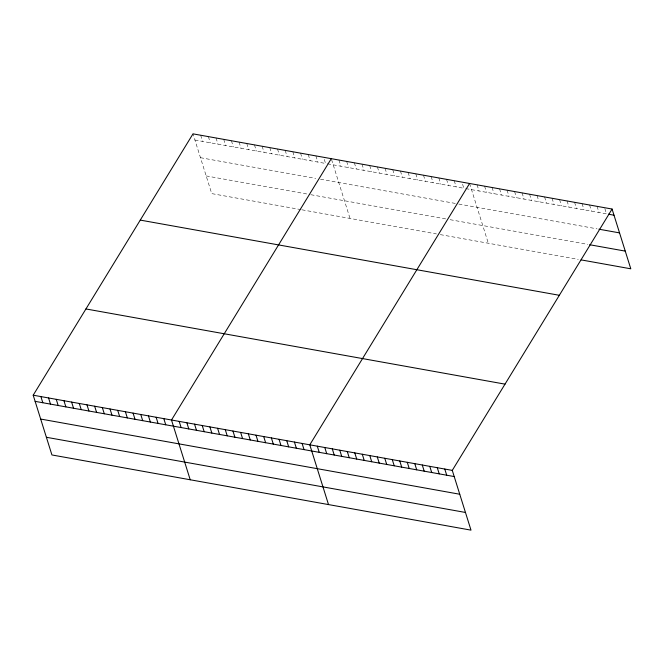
<?xml version="1.0" encoding="UTF-8"?>
<svg xmlns="http://www.w3.org/2000/svg" width="664" height="664" viewBox="0 0 664 664"><rect width="100%" height="100%" fill="white"/><g stroke="black" fill="none" stroke-linecap="round" stroke-linejoin="round"><path stroke-width="0.5" stroke-dasharray="3.32 2.49" d="M194.925 140.021L325.543 163.452L323.609 157.285M327.46 163.8L463.837 188.269L461.903 182.102M465.754 188.609L606.506 213.866L604.572 207.699M200.47 157.7L315.715 178.384M320.521 179.238L457.853 203.881M458.816 204.055L597.052 228.856M206.18 175.927L309.905 194.535M310.86 194.71L446.274 219.004M450.117 219.693L587.764 244.385M301.041 209.633L211.725 193.614L193 133.854M301.995 209.807L436.455 233.936M440.298 234.624L578.303 259.383M597.077 206.346L599.003 212.513M589.574 205.002L591.508 211.169M582.079 203.657L584.005 209.824M574.576 202.312L576.51 208.479M567.081 200.968L569.006 207.135M559.578 199.623L561.512 205.79M552.074 198.279L554.008 204.446M544.58 196.934L546.514 203.101M537.076 195.589L539.01 201.756M529.581 194.245L531.515 200.403M522.078 192.892L524.012 199.059M514.583 191.547L516.517 197.714M507.08 190.203L509.014 196.37M499.585 188.858L501.519 195.025M492.082 187.514L494.016 193.68M484.587 186.169L486.521 192.336M477.084 184.824L479.018 190.991M469.589 183.48L488.314 243.24M454.217 180.716L456.151 186.883M446.54 179.338L448.474 185.505M438.854 177.96L440.788 184.127M431.168 176.582L433.102 182.749M423.491 175.205L425.416 181.372M415.805 173.827L417.739 179.994M408.119 172.449L410.053 178.616M400.442 171.071L402.367 177.238M392.756 169.693L394.69 175.86M385.07 168.316L387.004 174.483M377.393 166.938L379.318 173.105M369.707 165.56L371.641 171.727M362.021 164.182L363.955 170.341M354.344 162.796L356.269 168.963M346.658 161.418L348.592 167.585M338.972 160.041L340.906 166.207M331.568 159.543L350.019 218.423M315.923 155.907L317.857 162.074M308.245 154.529L310.171 160.696M300.56 153.152L302.493 159.318M292.874 151.774L294.808 157.941M285.196 150.396L287.122 156.563M277.51 149.018L279.444 155.185M269.825 147.64L271.759 153.799M262.147 146.254L264.073 152.421M254.461 144.876L256.395 151.043M246.776 143.499L248.709 149.666M239.098 142.121L241.024 148.288M231.412 140.743L233.346 146.91M223.726 139.365L225.66 145.532M216.049 137.987L217.975 144.154M208.363 136.61L210.297 142.777M200.677 135.232L202.611 141.399"/><path stroke-width="1" d="M612.075 209.044L452.275 470.386L471 530.146L51.925 454.956L33.2 395.196L193 133.854L612.075 209.044L630.8 268.804L581.116 259.89M331.294 158.663L171.495 420.013L190.219 479.773M469.589 183.48L309.789 444.822L328.514 504.582M608.382 214.198L614.009 215.211M598.928 229.196L619.545 232.89M589.632 244.726L625.256 251.117M140.262 220.099L559.337 295.289M85.93 308.951L505.005 384.141M33.2 395.196L452.275 470.386M35.134 401.363L454.209 476.553M40.678 419.05L459.754 494.24M46.389 437.277L465.464 512.459M444.78 469.041L446.706 475.208M437.277 467.697L439.211 473.864M429.782 466.352L431.708 472.519M422.279 465.007L424.213 471.174M414.784 463.663L416.71 469.83M407.281 462.318L409.215 468.485M399.778 460.974L401.712 467.141M392.283 459.621L394.217 465.788M384.78 458.276L386.714 464.443M377.285 456.932L379.219 463.099M369.782 455.587L371.716 461.754M362.287 454.242L364.221 460.409M354.783 452.898L356.717 459.065M347.289 451.553L349.222 457.72M339.785 450.209L341.719 456.375M332.291 448.864L334.224 455.031M324.787 447.519L326.721 453.678M317.292 446.166L319.226 452.333M302.103 443.444L304.037 449.611M294.426 442.066L296.36 448.233M286.74 440.689L288.674 446.855M279.054 439.311L280.988 445.478M271.377 437.933L273.311 444.1M263.691 436.555L265.625 442.722M256.005 435.177L257.939 441.344M248.328 433.799L250.262 439.966M240.642 432.422L242.576 438.589M232.956 431.044L234.89 437.202M225.279 429.658L227.212 435.825M217.593 428.28L219.527 434.447M209.907 426.902L211.841 433.069M202.23 425.524L204.163 431.691M194.544 424.147L196.478 430.314M186.858 422.769L188.792 428.936M179.18 421.391L181.114 427.558M163.809 418.635L165.743 424.802M156.131 417.258L158.065 423.424M148.445 415.88L150.379 422.047M140.76 414.502L142.694 420.661M133.082 413.116L135.016 419.283M125.396 411.738L127.33 417.905M117.711 410.36L119.644 416.527M110.033 408.982L111.967 415.149M102.347 407.605L104.281 413.772M94.661 406.227L96.595 412.394M86.984 404.849L88.918 411.016M79.298 403.471L81.232 409.638M71.612 402.093L73.546 408.26M63.935 400.716L65.869 406.883M56.249 399.338L58.183 405.505M48.563 397.96L50.497 404.127M40.886 396.582L42.811 402.741"/></g></svg>
